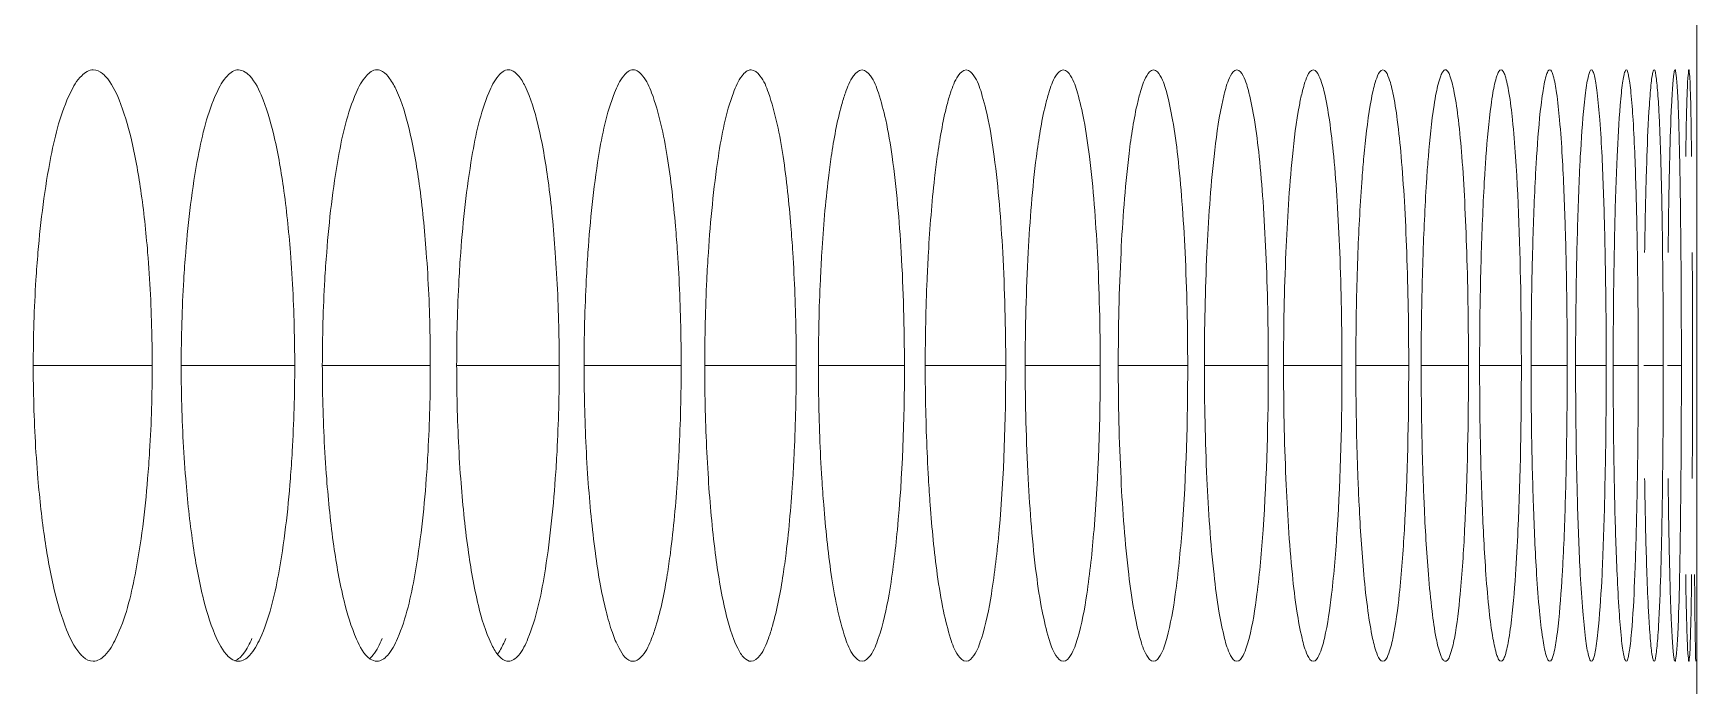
# Model space of a CAD drawing. Header units: millimetres. Extents: x 1177 to 4147, y 93 to 2194.
# Drawn here: x 2906.94 to 2923.81, y 1388.33 to 1394.94 of the extents above; entities that cross this region are included whole.
import ezdxf

# ---------------------------------------------------------------- set-up
doc = ezdxf.new("R2010")
doc.units = ezdxf.units.MM
doc.header["$LTSCALE"] = 0.1
doc.layers.get('0').update_dxf_attribs({"lineweight": 13})
doc.layers.add('标注', color=251, linetype='Continuous', lineweight=9)

msp = doc.modelspace()

# ---------------------------------------------------------------- linework, layer by layer
msp.add_line((2923.81, 1348.895), (2923.81, 1914.895))
at = {"layer": '标注'}
for p, q in [((2923.81, 1394.573), (2923.81, 1395.068)), ((2906.944, 1391.573), (2908.15, 1391.573)), ((2908.444, 1391.573), (2909.595, 1391.573)), ((2909.875, 1391.573), (2910.97, 1391.573)), ((2911.237, 1391.573), (2912.277, 1391.573)), ((2912.529, 1391.573), (2913.513, 1391.573)), ((2913.752, 1391.573), (2914.68, 1391.573)), ((2914.905, 1391.573), (2915.777, 1391.573)), ((2915.988, 1391.573), (2916.804, 1391.573)), ((2917.001, 1391.573), (2917.762, 1391.573)), ((2917.945, 1391.573), (2918.649, 1391.573)), ((2918.818, 1391.573), (2919.466, 1391.573)), ((2919.621, 1391.573), (2920.213, 1391.573)), ((2920.354, 1391.573), (2920.89, 1391.573)), ((2921.016, 1391.573), (2921.496, 1391.573)), ((2921.609, 1391.573), (2922.032, 1391.573)), ((2922.131, 1391.573), (2922.497, 1391.573)), ((2922.582, 1391.573), (2922.892, 1391.573)), ((2922.963, 1391.573), (2923.217, 1391.573)), ((2923.273, 1391.573), (2923.471, 1391.573)), ((2923.513, 1391.573), (2923.655, 1391.573))]:
    msp.add_line(p, q, dxfattribs=at)
for points, knots in [([(2907.553, 1394.573), (2907.509, 1394.573), (2907.404, 1394.502), (2907.351, 1394.403), (2907.321, 1394.341)], [0, 0, 0, 0, 0.389659, 1, 1, 1, 1]), ([(2907.677, 1394.506), (2907.667, 1394.516), (2907.633, 1394.549), (2907.586, 1394.573), (2907.553, 1394.573)], [0, 0, 0, 0, 0.295107, 1, 1, 1, 1]), ([(2908.104, 1392.72), (2908.087, 1392.931), (2908.045, 1393.32), (2907.954, 1393.841), (2907.84, 1394.229), (2907.739, 1394.439), (2907.677, 1394.506)], [0, 0, 0, 0, 0.343252, 0.632232, 0.852748, 1, 1, 1, 1]), ([(2909.025, 1394.573), (2908.983, 1394.573), (2908.882, 1394.5), (2908.833, 1394.403), (2908.804, 1394.341)], [0, 0, 0, 0, 0.384136, 1, 1, 1, 1]), ([(2909.115, 1394.534), (2909.108, 1394.54), (2909.082, 1394.56), (2909.049, 1394.573), (2909.025, 1394.573)], [0, 0, 0, 0, 0.282086, 1, 1, 1, 1]), ([(2909.551, 1392.72), (2909.534, 1392.942), (2909.492, 1393.346), (2909.399, 1393.884), (2909.285, 1394.271), (2909.18, 1394.479), (2909.115, 1394.534)], [0, 0, 0, 0, 0.353299, 0.646273, 0.86342, 1, 1, 1, 1]), ([(2910.428, 1394.573), (2910.388, 1394.573), (2910.291, 1394.498), (2910.245, 1394.402), (2910.218, 1394.341)], [0, 0, 0, 0, 0.378328, 1, 1, 1, 1]), ([(2910.929, 1392.72), (2910.912, 1392.952), (2910.871, 1393.373), (2910.775, 1393.924), (2910.671, 1394.285), (2910.57, 1394.477), (2910.514, 1394.538), (2910.485, 1394.556)], [0, 0, 0, 0, 0.364158, 0.661207, 0.874207, 0.947517, 1, 1, 1, 1]), ([(2911.762, 1394.573), (2911.723, 1394.573), (2911.63, 1394.496), (2911.589, 1394.402), (2911.563, 1394.341)], [0, 0, 0, 0, 0.37223, 1, 1, 1, 1]), ([(2912.237, 1392.72), (2912.22, 1392.963), (2912.179, 1393.4), (2912.083, 1393.965), (2911.978, 1394.328), (2911.876, 1394.509), (2911.817, 1394.56), (2911.788, 1394.569)], [0, 0, 0, 0, 0.376417, 0.678059, 0.88637, 0.953961, 1, 1, 1, 1]), ([(2913.027, 1394.573), (2912.989, 1394.573), (2912.9, 1394.494), (2912.862, 1394.402), (2912.838, 1394.341)], [0, 0, 0, 0, 0.36584, 1, 1, 1, 1]), ([(2913.372, 1393.693), (2913.336, 1393.913), (2913.276, 1394.2), (2913.153, 1394.494), (2913.064, 1394.573), (2913.027, 1394.573)], [0, 0, 0, 0, 0.68404, 0.884461, 1, 1, 1, 1]), ([(2914.222, 1394.573), (2914.185, 1394.573), (2914.101, 1394.492), (2914.066, 1394.401), (2914.043, 1394.341)], [0, 0, 0, 0, 0.359161, 1, 1, 1, 1]), ([(2914.547, 1393.693), (2914.514, 1393.912), (2914.456, 1394.2), (2914.342, 1394.492), (2914.258, 1394.573), (2914.222, 1394.573)], [0, 0, 0, 0, 0.688296, 0.888112, 1, 1, 1, 1]), ([(2915.347, 1394.573), (2915.312, 1394.573), (2915.232, 1394.489), (2915.2, 1394.401), (2915.179, 1394.341)], [0, 0, 0, 0, 0.352199, 1, 1, 1, 1]), ([(2915.777, 1391.573), (2915.777, 1391.955), (2915.758, 1392.664), (2915.687, 1393.497), (2915.599, 1394.036), (2915.525, 1394.314), (2915.461, 1394.489), (2915.381, 1394.573), (2915.347, 1394.573)], [0, 0, 0, 0, 0.372429, 0.689732, 0.811883, 0.904664, 0.966442, 1, 1, 1, 1]), ([(2916.402, 1394.573), (2916.369, 1394.573), (2916.293, 1394.487), (2916.265, 1394.401), (2916.245, 1394.341)], [0, 0, 0, 0, 0.34497, 1, 1, 1, 1]), ([(2916.804, 1391.573), (2916.804, 1391.955), (2916.786, 1392.664), (2916.72, 1393.497), (2916.638, 1394.035), (2916.568, 1394.314), (2916.51, 1394.487), (2916.435, 1394.573), (2916.402, 1394.573)], [0, 0, 0, 0, 0.373515, 0.691581, 0.813864, 0.906521, 0.967776, 1, 1, 1, 1]), ([(2917.387, 1394.573), (2917.355, 1394.573), (2917.285, 1394.484), (2917.259, 1394.4), (2917.241, 1394.341)], [0, 0, 0, 0, 0.337498, 1, 1, 1, 1]), ([(2917.762, 1391.573), (2917.762, 1391.955), (2917.745, 1392.663), (2917.683, 1393.497), (2917.607, 1394.034), (2917.542, 1394.314), (2917.489, 1394.484), (2917.419, 1394.573), (2917.387, 1394.573)], [0, 0, 0, 0, 0.374562, 0.693368, 0.815782, 0.908329, 0.969088, 1, 1, 1, 1]), ([(2918.302, 1394.573), (2918.272, 1394.573), (2918.207, 1394.481), (2918.184, 1394.4), (2918.167, 1394.341)], [0, 0, 0, 0, 0.329816, 1, 1, 1, 1]), ([(2918.649, 1391.573), (2918.649, 1391.955), (2918.637, 1392.512), (2918.595, 1393.218), (2918.554, 1393.668), (2918.506, 1394.034), (2918.446, 1394.314), (2918.397, 1394.481), (2918.333, 1394.573), (2918.302, 1394.573)], [0, 0, 0, 0, 0.375551, 0.545723, 0.695098, 0.817639, 0.910083, 0.970374, 1, 1, 1, 1]), ([(2919.148, 1394.573), (2919.119, 1394.573), (2919.059, 1394.478), (2919.038, 1394.4), (2919.023, 1394.341)], [0, 0, 0, 0, 0.321971, 1, 1, 1, 1]), ([(2919.466, 1391.573), (2919.466, 1391.955), (2919.455, 1392.512), (2919.417, 1393.218), (2919.379, 1393.668), (2919.335, 1394.033), (2919.279, 1394.314), (2919.235, 1394.478), (2919.176, 1394.573), (2919.148, 1394.573)], [0, 0, 0, 0, 0.376511, 0.547075, 0.696737, 0.819409, 0.911768, 0.971624, 1, 1, 1, 1]), ([(2919.923, 1394.573), (2919.895, 1394.573), (2919.841, 1394.474), (2919.823, 1394.4), (2919.809, 1394.341)], [0, 0, 0, 0, 0.314028, 1, 1, 1, 1]), ([(2920.213, 1391.573), (2920.213, 1391.955), (2920.203, 1392.512), (2920.168, 1393.218), (2920.134, 1393.668), (2920.094, 1394.032), (2920.043, 1394.315), (2920.003, 1394.475), (2919.95, 1394.573), (2919.923, 1394.573)], [0, 0, 0, 0, 0.37742, 0.548358, 0.698293, 0.821093, 0.913378, 0.972833, 1, 1, 1, 1]), ([(2920.627, 1394.573), (2920.601, 1394.573), (2920.554, 1394.471), (2920.537, 1394.399), (2920.524, 1394.341)], [0, 0, 0, 0, 0.306066, 1, 1, 1, 1]), ([(2920.89, 1391.573), (2920.89, 1391.955), (2920.881, 1392.511), (2920.849, 1393.218), (2920.818, 1393.668), (2920.782, 1394.032), (2920.737, 1394.315), (2920.7, 1394.471), (2920.654, 1394.573), (2920.627, 1394.573)], [0, 0, 0, 0, 0.378273, 0.549562, 0.699757, 0.822681, 0.914904, 0.973991, 1, 1, 1, 1]), ([(2921.262, 1394.573), (2921.252, 1394.573), (2921.23, 1394.552), (2921.198, 1394.475), (2921.181, 1394.399), (2921.169, 1394.341)], [0, 0, 0, 0, 0.108893, 0.304684, 1, 1, 1, 1]), ([(2921.496, 1391.573), (2921.496, 1391.955), (2921.488, 1392.511), (2921.46, 1393.218), (2921.433, 1393.667), (2921.399, 1394.035), (2921.362, 1394.308), (2921.324, 1394.475), (2921.293, 1394.552), (2921.271, 1394.573), (2921.262, 1394.573)], [0, 0, 0, 0, 0.378765, 0.550246, 0.700564, 0.823511, 0.915608, 0.974317, 0.990824, 1, 1, 1, 1]), ([(2921.826, 1394.573), (2921.817, 1394.573), (2921.798, 1394.551), (2921.77, 1394.475), (2921.754, 1394.399), (2921.744, 1394.341)], [0, 0, 0, 0, 0.101909, 0.296587, 1, 1, 1, 1]), ([(2921.973, 1393.693), (2921.964, 1393.817), (2921.947, 1394.034), (2921.915, 1394.307), (2921.881, 1394.475), (2921.854, 1394.551), (2921.834, 1394.573), (2921.826, 1394.573)], [0, 0, 0, 0, 0.412795, 0.721593, 0.917535, 0.971685, 1, 1, 1, 1]), ([(2922.32, 1394.573), (2922.312, 1394.573), (2922.295, 1394.55), (2922.271, 1394.475), (2922.257, 1394.399), (2922.249, 1394.341)], [0, 0, 0, 0, 0.094921, 0.288654, 1, 1, 1, 1]), ([(2922.447, 1393.693), (2922.439, 1393.817), (2922.424, 1394.034), (2922.397, 1394.306), (2922.367, 1394.475), (2922.344, 1394.55), (2922.327, 1394.573), (2922.32, 1394.573)], [0, 0, 0, 0, 0.414841, 0.724795, 0.920667, 0.973938, 1, 1, 1, 1]), ([(2922.743, 1394.573), (2922.736, 1394.573), (2922.721, 1394.548), (2922.71, 1394.506), (2922.695, 1394.431), (2922.687, 1394.374), (2922.683, 1394.341)], [0, 0, 0, 0, 0.088051, 0.280963, 0.585765, 1, 1, 1, 1]), ([(2922.85, 1393.693), (2922.844, 1393.817), (2922.831, 1394.033), (2922.809, 1394.283), (2922.79, 1394.431), (2922.775, 1394.506), (2922.764, 1394.548), (2922.75, 1394.573), (2922.743, 1394.573)], [0, 0, 0, 0, 0.416674, 0.727673, 0.840561, 0.923587, 0.976084, 1, 1, 1, 1]), ([(2923.096, 1394.573), (2923.089, 1394.573), (2923.078, 1394.546), (2923.069, 1394.506), (2923.056, 1394.431), (2923.05, 1394.374), (2923.046, 1394.341)], [0, 0, 0, 0, 0.08156, 0.273914, 0.581123, 1, 1, 1, 1]), ([(2923.183, 1393.693), (2923.178, 1393.817), (2923.168, 1394.033), (2923.15, 1394.283), (2923.134, 1394.431), (2923.122, 1394.506), (2923.113, 1394.546), (2923.102, 1394.573), (2923.096, 1394.573)], [0, 0, 0, 0, 0.418337, 0.730308, 0.843348, 0.926219, 0.978065, 1, 1, 1, 1]), ([(2923.378, 1394.573), (2923.372, 1394.573), (2923.365, 1394.545), (2923.356, 1394.507), (2923.347, 1394.431), (2923.342, 1394.374), (2923.339, 1394.341)], [0, 0, 0, 0, 0.07568, 0.267653, 0.577032, 1, 1, 1, 1]), ([(2923.445, 1393.693), (2923.441, 1393.817), (2923.435, 1393.991), (2923.424, 1394.207), (2923.416, 1394.333), (2923.407, 1394.431), (2923.399, 1394.507), (2923.391, 1394.545), (2923.384, 1394.573), (2923.378, 1394.573)], [0, 0, 0, 0, 0.419744, 0.590146, 0.732557, 0.845737, 0.928497, 0.979815, 1, 1, 1, 1]), ([(2923.59, 1394.573), (2923.584, 1394.573), (2923.582, 1394.543), (2923.573, 1394.507), (2923.568, 1394.43), (2923.564, 1394.374), (2923.562, 1394.341)], [0, 0, 0, 0, 0.070746, 0.262489, 0.57368, 1, 1, 1, 1]), ([(2923.637, 1393.693), (2923.634, 1393.817), (2923.63, 1393.991), (2923.622, 1394.207), (2923.617, 1394.333), (2923.61, 1394.43), (2923.605, 1394.507), (2923.597, 1394.543), (2923.595, 1394.573), (2923.59, 1394.573)], [0, 0, 0, 0, 0.42086, 0.591659, 0.73434, 0.847642, 0.930328, 0.98125, 1, 1, 1, 1]), ([(2923.731, 1394.573), (2923.726, 1394.573), (2923.728, 1394.542), (2923.719, 1394.508), (2923.718, 1394.43), (2923.715, 1394.374), (2923.714, 1394.341)], [0, 0, 0, 0, 0.067135, 0.25876, 0.571272, 1, 1, 1, 1]), ([(2923.758, 1393.693), (2923.756, 1393.817), (2923.754, 1393.991), (2923.75, 1394.207), (2923.747, 1394.333), (2923.742, 1394.43), (2923.742, 1394.508), (2923.733, 1394.542), (2923.736, 1394.573), (2923.731, 1394.573)], [0, 0, 0, 0, 0.421633, 0.592708, 0.735581, 0.848973, 0.931617, 0.982277, 1, 1, 1, 1]), ([(2907.321, 1394.341), (2907.222, 1394.138), (2907.088, 1393.594), (2907.019, 1393.046), (2906.992, 1392.72)], [0, 0, 0, 0, 0.407744, 1, 1, 1, 1]), ([(2908.804, 1394.341), (2908.709, 1394.137), (2908.581, 1393.593), (2908.516, 1393.046), (2908.49, 1392.72)], [0, 0, 0, 0, 0.407017, 1, 1, 1, 1]), ([(2910.218, 1394.341), (2910.128, 1394.136), (2910.006, 1393.592), (2909.944, 1393.046), (2909.919, 1392.72)], [0, 0, 0, 0, 0.406317, 1, 1, 1, 1]), ([(2911.563, 1394.341), (2911.476, 1394.135), (2911.361, 1393.592), (2911.302, 1393.046), (2911.278, 1392.72)], [0, 0, 0, 0, 0.405644, 1, 1, 1, 1]), ([(2912.838, 1394.341), (2912.755, 1394.134), (2912.647, 1393.591), (2912.591, 1393.046), (2912.568, 1392.72)], [0, 0, 0, 0, 0.405, 1, 1, 1, 1]), ([(2914.043, 1394.341), (2913.965, 1394.134), (2913.863, 1393.59), (2913.81, 1393.046), (2913.789, 1392.72)], [0, 0, 0, 0, 0.404385, 1, 1, 1, 1]), ([(2915.179, 1394.341), (2915.164, 1394.3), (2915.1, 1394.088), (2915.061, 1393.869), (2915.035, 1393.693)], [0, 0, 0, 0, 0.198383, 1, 1, 1, 1]), ([(2916.245, 1394.341), (2916.231, 1394.3), (2916.171, 1394.087), (2916.135, 1393.869), (2916.11, 1393.693)], [0, 0, 0, 0, 0.197891, 1, 1, 1, 1]), ([(2917.241, 1394.341), (2917.228, 1394.299), (2917.172, 1394.087), (2917.138, 1393.869), (2917.115, 1393.693)], [0, 0, 0, 0, 0.197424, 1, 1, 1, 1]), ([(2918.167, 1394.341), (2918.155, 1394.299), (2918.103, 1394.086), (2918.071, 1393.868), (2918.051, 1393.693)], [0, 0, 0, 0, 0.196983, 1, 1, 1, 1]), ([(2919.023, 1394.341), (2919.012, 1394.299), (2918.963, 1394.086), (2918.935, 1393.868), (2918.916, 1393.693)], [0, 0, 0, 0, 0.196571, 1, 1, 1, 1]), ([(2919.809, 1394.341), (2919.798, 1394.299), (2919.754, 1394.085), (2919.728, 1393.868), (2919.71, 1393.693)], [0, 0, 0, 0, 0.196188, 1, 1, 1, 1]), ([(2920.524, 1394.341), (2920.515, 1394.299), (2920.475, 1394.085), (2920.451, 1393.868), (2920.435, 1393.693)], [0, 0, 0, 0, 0.195836, 1, 1, 1, 1]), ([(2921.169, 1394.341), (2921.161, 1394.299), (2921.125, 1394.085), (2921.104, 1393.868), (2921.089, 1393.693)], [0, 0, 0, 0, 0.195515, 1, 1, 1, 1]), ([(2921.744, 1394.341), (2921.737, 1394.299), (2921.705, 1394.084), (2921.686, 1393.868), (2921.673, 1393.693)], [0, 0, 0, 0, 0.195227, 1, 1, 1, 1]), ([(2922.249, 1394.341), (2922.242, 1394.299), (2922.214, 1394.084), (2922.198, 1393.868), (2922.187, 1393.693)], [0, 0, 0, 0, 0.194971, 1, 1, 1, 1]), ([(2922.683, 1394.341), (2922.677, 1394.299), (2922.654, 1394.084), (2922.64, 1393.868), (2922.63, 1393.693)], [0, 0, 0, 0, 0.194751, 1, 1, 1, 1]), ([(2923.046, 1394.341), (2923.042, 1394.299), (2923.022, 1394.084), (2923.011, 1393.867), (2923.003, 1393.693)], [0, 0, 0, 0, 0.194565, 1, 1, 1, 1]), ([(2923.339, 1394.341), (2923.336, 1394.299), (2923.32, 1394.083), (2923.311, 1393.867), (2923.305, 1393.693)], [0, 0, 0, 0, 0.194414, 1, 1, 1, 1]), ([(2923.562, 1394.341), (2923.559, 1394.299), (2923.548, 1394.083), (2923.541, 1393.867), (2923.537, 1393.693)], [0, 0, 0, 0, 0.194299, 1, 1, 1, 1]), ([(2923.714, 1394.341), (2923.712, 1394.299), (2923.705, 1394.083), (2923.701, 1393.867), (2923.698, 1393.693)], [0, 0, 0, 0, 0.194221, 1, 1, 1, 1]), ([(2913.476, 1392.72), (2913.47, 1392.809), (2913.445, 1393.134), (2913.41, 1393.459), (2913.372, 1393.693)], [0, 0, 0, 0, 0.272672, 1, 1, 1, 1]), ([(2914.645, 1392.72), (2914.639, 1392.809), (2914.616, 1393.134), (2914.583, 1393.459), (2914.547, 1393.693)], [0, 0, 0, 0, 0.272763, 1, 1, 1, 1]), ([(2915.035, 1393.693), (2915.025, 1393.621), (2914.982, 1393.298), (2914.955, 1392.972), (2914.939, 1392.72)], [0, 0, 0, 0, 0.224658, 1, 1, 1, 1]), ([(2916.11, 1393.693), (2916.1, 1393.621), (2916.06, 1393.297), (2916.035, 1392.972), (2916.02, 1392.72)], [0, 0, 0, 0, 0.224554, 1, 1, 1, 1]), ([(2917.115, 1393.693), (2917.074, 1393.37), (2917.02, 1392.663), (2917.001, 1391.955), (2917.001, 1391.573)], [0, 0, 0, 0, 0.459902, 1, 1, 1, 1]), ([(2918.051, 1393.693), (2918.012, 1393.37), (2917.962, 1392.663), (2917.945, 1391.955), (2917.945, 1391.573)], [0, 0, 0, 0, 0.459787, 1, 1, 1, 1]), ([(2918.916, 1393.693), (2918.88, 1393.37), (2918.834, 1392.663), (2918.818, 1391.955), (2918.818, 1391.573)], [0, 0, 0, 0, 0.45968, 1, 1, 1, 1]), ([(2919.71, 1393.693), (2919.678, 1393.37), (2919.635, 1392.663), (2919.621, 1391.955), (2919.621, 1391.573)], [0, 0, 0, 0, 0.459581, 1, 1, 1, 1]), ([(2920.435, 1393.693), (2920.428, 1393.621), (2920.402, 1393.297), (2920.385, 1392.972), (2920.375, 1392.72)], [0, 0, 0, 0, 0.22413, 1, 1, 1, 1]), ([(2921.089, 1393.693), (2921.083, 1393.621), (2921.06, 1393.297), (2921.045, 1392.972), (2921.036, 1392.72)], [0, 0, 0, 0, 0.224066, 1, 1, 1, 1]), ([(2921.673, 1393.693), (2921.668, 1393.621), (2921.647, 1393.297), (2921.634, 1392.972), (2921.626, 1392.72)], [0, 0, 0, 0, 0.224008, 1, 1, 1, 1]), ([(2922.032, 1391.573), (2922.032, 1391.768), (2922.027, 1392.475), (2922.007, 1393.182), (2921.973, 1393.693)], [0, 0, 0, 0, 0.275595, 1, 1, 1, 1]), ([(2922.187, 1393.693), (2922.182, 1393.621), (2922.164, 1393.297), (2922.152, 1392.972), (2922.146, 1392.72)], [0, 0, 0, 0, 0.223957, 1, 1, 1, 1]), ([(2922.484, 1392.72), (2922.482, 1392.809), (2922.473, 1393.133), (2922.46, 1393.458), (2922.447, 1393.693)], [0, 0, 0, 0, 0.273384, 1, 1, 1, 1]), ([(2922.63, 1393.693), (2922.626, 1393.621), (2922.611, 1393.296), (2922.601, 1392.972), (2922.595, 1392.72)], [0, 0, 0, 0, 0.223913, 1, 1, 1, 1]), ([(2922.881, 1392.72), (2922.88, 1392.809), (2922.872, 1393.133), (2922.861, 1393.458), (2922.85, 1393.693)], [0, 0, 0, 0, 0.273416, 1, 1, 1, 1]), ([(2923.003, 1393.693), (2923, 1393.621), (2922.987, 1393.296), (2922.978, 1392.972), (2922.974, 1392.72)], [0, 0, 0, 0, 0.223876, 1, 1, 1, 1]), ([(2923.208, 1392.72), (2923.207, 1392.809), (2923.201, 1393.133), (2923.192, 1393.458), (2923.183, 1393.693)], [0, 0, 0, 0, 0.273443, 1, 1, 1, 1]), ([(2923.305, 1393.693), (2923.303, 1393.621), (2923.292, 1393.296), (2923.286, 1392.972), (2923.282, 1392.72)], [0, 0, 0, 0, 0.223846, 1, 1, 1, 1]), ([(2923.464, 1392.72), (2923.463, 1392.809), (2923.459, 1393.133), (2923.452, 1393.458), (2923.445, 1393.693)], [0, 0, 0, 0, 0.273464, 1, 1, 1, 1]), ([(2923.537, 1393.693), (2923.535, 1393.621), (2923.527, 1393.296), (2923.523, 1392.972), (2923.52, 1392.72)], [0, 0, 0, 0, 0.223823, 1, 1, 1, 1]), ([(2923.65, 1392.72), (2923.649, 1392.809), (2923.646, 1393.133), (2923.642, 1393.458), (2923.637, 1393.693)], [0, 0, 0, 0, 0.273479, 1, 1, 1, 1]), ([(2906.992, 1392.72), (2906.984, 1392.628), (2906.956, 1392.246), (2906.944, 1391.863), (2906.944, 1391.573)], [0, 0, 0, 0, 0.241968, 1, 1, 1, 1]), ([(2908.15, 1391.573), (2908.15, 1391.671), (2908.146, 1392.053), (2908.127, 1392.436), (2908.104, 1392.72)], [0, 0, 0, 0, 0.255908, 1, 1, 1, 1]), ([(2908.49, 1392.72), (2908.482, 1392.628), (2908.456, 1392.246), (2908.444, 1391.863), (2908.444, 1391.573)], [0, 0, 0, 0, 0.241932, 1, 1, 1, 1]), ([(2909.595, 1391.573), (2909.595, 1391.671), (2909.591, 1392.053), (2909.573, 1392.436), (2909.551, 1392.72)], [0, 0, 0, 0, 0.255929, 1, 1, 1, 1]), ([(2909.919, 1392.72), (2909.911, 1392.628), (2909.886, 1392.246), (2909.875, 1391.863), (2909.875, 1391.573)], [0, 0, 0, 0, 0.241898, 1, 1, 1, 1]), ([(2910.97, 1391.573), (2910.97, 1391.671), (2910.967, 1392.053), (2910.95, 1392.436), (2910.929, 1392.72)], [0, 0, 0, 0, 0.255949, 1, 1, 1, 1]), ([(2911.278, 1392.72), (2911.271, 1392.628), (2911.247, 1392.246), (2911.237, 1391.863), (2911.237, 1391.573)], [0, 0, 0, 0, 0.241865, 1, 1, 1, 1]), ([(2912.277, 1391.573), (2912.277, 1391.671), (2912.273, 1392.053), (2912.257, 1392.436), (2912.237, 1392.72)], [0, 0, 0, 0, 0.255968, 1, 1, 1, 1]), ([(2912.568, 1392.72), (2912.562, 1392.628), (2912.539, 1392.246), (2912.529, 1391.863), (2912.529, 1391.573)], [0, 0, 0, 0, 0.241834, 1, 1, 1, 1]), ([(2913.513, 1391.573), (2913.513, 1391.671), (2913.51, 1392.053), (2913.495, 1392.436), (2913.476, 1392.72)], [0, 0, 0, 0, 0.255986, 1, 1, 1, 1]), ([(2913.789, 1392.72), (2913.783, 1392.628), (2913.761, 1392.246), (2913.752, 1391.863), (2913.752, 1391.573)], [0, 0, 0, 0, 0.241805, 1, 1, 1, 1]), ([(2914.68, 1391.573), (2914.68, 1391.671), (2914.677, 1392.053), (2914.663, 1392.436), (2914.645, 1392.72)], [0, 0, 0, 0, 0.256003, 1, 1, 1, 1]), ([(2914.939, 1392.72), (2914.934, 1392.628), (2914.913, 1392.246), (2914.905, 1391.863), (2914.905, 1391.573)], [0, 0, 0, 0, 0.241777, 1, 1, 1, 1]), ([(2916.02, 1392.72), (2916.015, 1392.628), (2915.996, 1392.246), (2915.988, 1391.863), (2915.988, 1391.573)], [0, 0, 0, 0, 0.241751, 1, 1, 1, 1]), ([(2920.375, 1392.72), (2920.372, 1392.628), (2920.359, 1392.245), (2920.354, 1391.863), (2920.354, 1391.573)], [0, 0, 0, 0, 0.241646, 1, 1, 1, 1]), ([(2921.036, 1392.72), (2921.033, 1392.628), (2921.021, 1392.245), (2921.016, 1391.863), (2921.016, 1391.573)], [0, 0, 0, 0, 0.24163, 1, 1, 1, 1]), ([(2921.626, 1392.72), (2921.623, 1392.628), (2921.613, 1392.245), (2921.609, 1391.863), (2921.609, 1391.573)], [0, 0, 0, 0, 0.241616, 1, 1, 1, 1]), ([(2922.146, 1392.72), (2922.143, 1392.628), (2922.134, 1392.245), (2922.131, 1391.863), (2922.131, 1391.573)], [0, 0, 0, 0, 0.241603, 1, 1, 1, 1]), ([(2922.497, 1391.573), (2922.497, 1391.671), (2922.496, 1392.053), (2922.491, 1392.436), (2922.484, 1392.72)], [0, 0, 0, 0, 0.256117, 1, 1, 1, 1]), ([(2922.595, 1392.72), (2922.593, 1392.628), (2922.585, 1392.245), (2922.582, 1391.863), (2922.582, 1391.573)], [0, 0, 0, 0, 0.241592, 1, 1, 1, 1]), ([(2922.892, 1391.573), (2922.892, 1391.671), (2922.892, 1392.053), (2922.887, 1392.436), (2922.881, 1392.72)], [0, 0, 0, 0, 0.256123, 1, 1, 1, 1]), ([(2922.974, 1392.72), (2922.972, 1392.628), (2922.966, 1392.245), (2922.963, 1391.863), (2922.963, 1391.573)], [0, 0, 0, 0, 0.241583, 1, 1, 1, 1]), ([(2923.217, 1391.573), (2923.217, 1391.671), (2923.216, 1392.053), (2923.213, 1392.436), (2923.208, 1392.72)], [0, 0, 0, 0, 0.256128, 1, 1, 1, 1]), ([(2923.471, 1391.573), (2923.471, 1391.671), (2923.47, 1392.053), (2923.468, 1392.436), (2923.464, 1392.72)], [0, 0, 0, 0, 0.256131, 1, 1, 1, 1]), ([(2923.655, 1391.573), (2923.655, 1391.671), (2923.654, 1392.053), (2923.652, 1392.436), (2923.65, 1392.72)], [0, 0, 0, 0, 0.256134, 1, 1, 1, 1]), ([(2923.767, 1391.573), (2923.767, 1391.671), (2923.767, 1392.053), (2923.766, 1392.436), (2923.765, 1392.72)], [0, 0, 0, 0, 0.256136, 1, 1, 1, 1]), ([(2906.944, 1391.573), (2906.944, 1391.475), (2906.948, 1391.092), (2906.967, 1390.709), (2906.992, 1390.426)], [0, 0, 0, 0, 0.255891, 1, 1, 1, 1]), ([(2908.104, 1390.426), (2908.112, 1390.518), (2908.139, 1390.9), (2908.15, 1391.283), (2908.15, 1391.573)], [0, 0, 0, 0, 0.24194, 1, 1, 1, 1]), ([(2908.444, 1391.573), (2908.444, 1391.475), (2908.448, 1391.092), (2908.467, 1390.709), (2908.49, 1390.426)], [0, 0, 0, 0, 0.255912, 1, 1, 1, 1]), ([(2909.551, 1390.426), (2909.558, 1390.518), (2909.584, 1390.9), (2909.595, 1391.283), (2909.595, 1391.573)], [0, 0, 0, 0, 0.241906, 1, 1, 1, 1]), ([(2909.875, 1391.573), (2909.875, 1391.475), (2909.879, 1391.092), (2909.897, 1390.709), (2909.919, 1390.426)], [0, 0, 0, 0, 0.255933, 1, 1, 1, 1]), ([(2910.929, 1390.426), (2910.936, 1390.518), (2910.96, 1390.9), (2910.97, 1391.283), (2910.97, 1391.573)], [0, 0, 0, 0, 0.241873, 1, 1, 1, 1]), ([(2911.237, 1391.573), (2911.237, 1391.475), (2911.241, 1391.092), (2911.257, 1390.709), (2911.278, 1390.426)], [0, 0, 0, 0, 0.255953, 1, 1, 1, 1]), ([(2912.237, 1390.426), (2912.244, 1390.518), (2912.267, 1390.9), (2912.277, 1391.283), (2912.277, 1391.573)], [0, 0, 0, 0, 0.241842, 1, 1, 1, 1]), ([(2912.529, 1391.573), (2912.529, 1391.475), (2912.533, 1391.092), (2912.548, 1390.71), (2912.568, 1390.426)], [0, 0, 0, 0, 0.255971, 1, 1, 1, 1]), ([(2913.476, 1390.426), (2913.482, 1390.518), (2913.504, 1390.9), (2913.513, 1391.283), (2913.513, 1391.573)], [0, 0, 0, 0, 0.241812, 1, 1, 1, 1]), ([(2913.752, 1391.573), (2913.752, 1391.475), (2913.755, 1391.092), (2913.77, 1390.71), (2913.789, 1390.426)], [0, 0, 0, 0, 0.255989, 1, 1, 1, 1]), ([(2914.645, 1390.426), (2914.651, 1390.518), (2914.671, 1390.9), (2914.68, 1391.283), (2914.68, 1391.573)], [0, 0, 0, 0, 0.241784, 1, 1, 1, 1]), ([(2914.905, 1391.573), (2914.905, 1391.475), (2914.908, 1391.092), (2914.922, 1390.71), (2914.939, 1390.426)], [0, 0, 0, 0, 0.256006, 1, 1, 1, 1]), ([(2915.512, 1388.805), (2915.563, 1388.95), (2915.64, 1389.318), (2915.751, 1390.24), (2915.777, 1391.017), (2915.777, 1391.573)], [0, 0, 0, 0, 0.166119, 0.401654, 1, 1, 1, 1]), ([(2915.988, 1391.573), (2915.988, 1391.475), (2915.991, 1391.092), (2916.004, 1390.71), (2916.02, 1390.426)], [0, 0, 0, 0, 0.256022, 1, 1, 1, 1]), ([(2916.557, 1388.805), (2916.604, 1388.951), (2916.676, 1389.318), (2916.78, 1390.241), (2916.804, 1391.017), (2916.804, 1391.573)], [0, 0, 0, 0, 0.165692, 0.401192, 1, 1, 1, 1]), ([(2917.001, 1391.573), (2917.001, 1391.19), (2917.02, 1390.482), (2917.074, 1389.775), (2917.115, 1389.452)], [0, 0, 0, 0, 0.540098, 1, 1, 1, 1]), ([(2917.532, 1388.805), (2917.576, 1388.951), (2917.642, 1389.319), (2917.739, 1390.241), (2917.762, 1391.017), (2917.762, 1391.573)], [0, 0, 0, 0, 0.165291, 0.400759, 1, 1, 1, 1]), ([(2917.945, 1391.573), (2917.945, 1391.19), (2917.962, 1390.482), (2918.012, 1389.775), (2918.051, 1389.452)], [0, 0, 0, 0, 0.540213, 1, 1, 1, 1]), ([(2918.436, 1388.805), (2918.477, 1388.952), (2918.539, 1389.319), (2918.628, 1390.242), (2918.649, 1391.017), (2918.649, 1391.573)], [0, 0, 0, 0, 0.164917, 0.400355, 1, 1, 1, 1]), ([(2918.818, 1391.573), (2918.818, 1391.19), (2918.834, 1390.482), (2918.88, 1389.776), (2918.916, 1389.452)], [0, 0, 0, 0, 0.54032, 1, 1, 1, 1]), ([(2919.271, 1388.805), (2919.309, 1388.952), (2919.365, 1389.32), (2919.447, 1390.242), (2919.466, 1391.017), (2919.466, 1391.573)], [0, 0, 0, 0, 0.164569, 0.399981, 1, 1, 1, 1]), ([(2919.621, 1391.573), (2919.621, 1391.19), (2919.635, 1390.483), (2919.678, 1389.776), (2919.71, 1389.452)], [0, 0, 0, 0, 0.540419, 1, 1, 1, 1]), ([(2920.035, 1388.805), (2920.07, 1388.953), (2920.121, 1389.32), (2920.195, 1390.242), (2920.213, 1391.017), (2920.213, 1391.573)], [0, 0, 0, 0, 0.164249, 0.399636, 1, 1, 1, 1]), ([(2920.354, 1391.573), (2920.354, 1391.475), (2920.356, 1391.092), (2920.364, 1390.71), (2920.375, 1390.426)], [0, 0, 0, 0, 0.256086, 1, 1, 1, 1]), ([(2920.729, 1388.805), (2920.76, 1388.953), (2920.806, 1389.32), (2920.874, 1390.243), (2920.89, 1391.017), (2920.89, 1391.573)], [0, 0, 0, 0, 0.163958, 0.399322, 1, 1, 1, 1]), ([(2921.016, 1391.573), (2921.016, 1391.475), (2921.018, 1391.092), (2921.026, 1390.71), (2921.036, 1390.426)], [0, 0, 0, 0, 0.256095, 1, 1, 1, 1]), ([(2921.353, 1388.805), (2921.381, 1388.953), (2921.422, 1389.321), (2921.482, 1390.243), (2921.496, 1391.017), (2921.496, 1391.573)], [0, 0, 0, 0, 0.163694, 0.399039, 1, 1, 1, 1]), ([(2921.609, 1391.573), (2921.609, 1391.475), (2921.61, 1391.092), (2921.617, 1390.71), (2921.626, 1390.426)], [0, 0, 0, 0, 0.256104, 1, 1, 1, 1]), ([(2921.973, 1389.452), (2921.983, 1389.604), (2922.02, 1390.31), (2922.032, 1391.017), (2922.032, 1391.573)], [0, 0, 0, 0, 0.214546, 1, 1, 1, 1]), ([(2922.131, 1391.573), (2922.131, 1391.475), (2922.132, 1391.092), (2922.138, 1390.71), (2922.146, 1390.426)], [0, 0, 0, 0, 0.256112, 1, 1, 1, 1]), ([(2922.484, 1390.426), (2922.486, 1390.518), (2922.494, 1390.9), (2922.497, 1391.283), (2922.497, 1391.573)], [0, 0, 0, 0, 0.241594, 1, 1, 1, 1]), ([(2922.582, 1391.573), (2922.582, 1391.475), (2922.583, 1391.092), (2922.588, 1390.71), (2922.595, 1390.426)], [0, 0, 0, 0, 0.256118, 1, 1, 1, 1]), ([(2922.881, 1390.426), (2922.883, 1390.518), (2922.89, 1390.9), (2922.892, 1391.283), (2922.892, 1391.573)], [0, 0, 0, 0, 0.241585, 1, 1, 1, 1]), ([(2922.963, 1391.573), (2922.963, 1391.475), (2922.964, 1391.092), (2922.968, 1390.71), (2922.974, 1390.426)], [0, 0, 0, 0, 0.256124, 1, 1, 1, 1]), ([(2923.208, 1390.426), (2923.21, 1390.518), (2923.215, 1390.9), (2923.217, 1391.283), (2923.217, 1391.573)], [0, 0, 0, 0, 0.241577, 1, 1, 1, 1]), ([(2923.464, 1390.426), (2923.465, 1390.518), (2923.469, 1390.9), (2923.471, 1391.283), (2923.471, 1391.573)], [0, 0, 0, 0, 0.241571, 1, 1, 1, 1]), ([(2923.65, 1390.426), (2923.651, 1390.518), (2923.653, 1390.9), (2923.655, 1391.283), (2923.655, 1391.573)], [0, 0, 0, 0, 0.241566, 1, 1, 1, 1]), ([(2923.765, 1390.426), (2923.765, 1390.518), (2923.767, 1390.9), (2923.767, 1391.283), (2923.767, 1391.573)], [0, 0, 0, 0, 0.241563, 1, 1, 1, 1]), ([(2906.992, 1390.426), (2907.009, 1390.218), (2907.051, 1389.835), (2907.143, 1389.32), (2907.257, 1388.932), (2907.357, 1388.721), (2907.417, 1388.651)], [0, 0, 0, 0, 0.339935, 0.62764, 0.849308, 1, 1, 1, 1]), ([(2907.782, 1388.805), (2907.88, 1389.007), (2908.011, 1389.552), (2908.078, 1390.099), (2908.104, 1390.426)], [0, 0, 0, 0, 0.407475, 1, 1, 1, 1]), ([(2908.49, 1390.426), (2908.507, 1390.207), (2908.55, 1389.809), (2908.643, 1389.277), (2908.758, 1388.889), (2908.861, 1388.681), (2908.925, 1388.62)], [0, 0, 0, 0, 0.349668, 0.641268, 0.859711, 1, 1, 1, 1]), ([(2909.244, 1388.805), (2909.338, 1389.008), (2909.463, 1389.553), (2909.526, 1390.099), (2909.551, 1390.426)], [0, 0, 0, 0, 0.406757, 1, 1, 1, 1]), ([(2909.919, 1390.426), (2909.936, 1390.197), (2909.978, 1389.783), (2910.074, 1389.233), (2910.189, 1388.85), (2910.294, 1388.643), (2910.361, 1388.596)], [0, 0, 0, 0, 0.360647, 0.656591, 0.871311, 1, 1, 1, 1]), ([(2910.637, 1388.805), (2910.726, 1389.009), (2910.845, 1389.554), (2910.905, 1390.099), (2910.929, 1390.426)], [0, 0, 0, 0, 0.406066, 1, 1, 1, 1]), ([(2911.278, 1390.426), (2911.296, 1390.186), (2911.338, 1389.754), (2911.435, 1389.195), (2911.54, 1388.832), (2911.642, 1388.647), (2911.698, 1388.592), (2911.727, 1388.58)], [0, 0, 0, 0, 0.372333, 0.672575, 0.882635, 0.952132, 1, 1, 1, 1]), ([(2911.96, 1388.805), (2912.045, 1389.01), (2912.157, 1389.554), (2912.214, 1390.1), (2912.237, 1390.426)], [0, 0, 0, 0, 0.405403, 1, 1, 1, 1]), ([(2912.568, 1390.426), (2912.586, 1390.173), (2912.629, 1389.721), (2912.715, 1389.202), (2912.808, 1388.877), (2912.877, 1388.704), (2912.962, 1388.573), (2913.027, 1388.573)], [0, 0, 0, 0, 0.389161, 0.695877, 0.811486, 0.900262, 1, 1, 1, 1]), ([(2913.372, 1389.452), (2913.384, 1389.525), (2913.43, 1389.848), (2913.459, 1390.173), (2913.476, 1390.426)], [0, 0, 0, 0, 0.224828, 1, 1, 1, 1]), ([(2913.789, 1390.426), (2913.805, 1390.173), (2913.845, 1389.722), (2913.937, 1389.146), (2914.039, 1388.784), (2914.136, 1388.613), (2914.196, 1388.573), (2914.222, 1388.573)], [0, 0, 0, 0, 0.389812, 0.696656, 0.899917, 0.961012, 1, 1, 1, 1]), ([(2914.547, 1389.452), (2914.558, 1389.525), (2914.602, 1389.848), (2914.629, 1390.173), (2914.645, 1390.426)], [0, 0, 0, 0, 0.224714, 1, 1, 1, 1]), ([(2914.939, 1390.426), (2914.945, 1390.337), (2914.968, 1390.011), (2915.001, 1389.687), (2915.035, 1389.452)], [0, 0, 0, 0, 0.272803, 1, 1, 1, 1]), ([(2916.02, 1390.426), (2916.026, 1390.337), (2916.047, 1390.012), (2916.078, 1389.687), (2916.11, 1389.452)], [0, 0, 0, 0, 0.272887, 1, 1, 1, 1]), ([(2920.375, 1390.426), (2920.379, 1390.337), (2920.393, 1390.012), (2920.413, 1389.687), (2920.435, 1389.452)], [0, 0, 0, 0, 0.273226, 1, 1, 1, 1]), ([(2921.036, 1390.426), (2921.039, 1390.337), (2921.052, 1390.012), (2921.07, 1389.687), (2921.089, 1389.452)], [0, 0, 0, 0, 0.273277, 1, 1, 1, 1]), ([(2921.626, 1390.426), (2921.629, 1390.337), (2921.64, 1390.012), (2921.656, 1389.688), (2921.673, 1389.452)], [0, 0, 0, 0, 0.273324, 1, 1, 1, 1]), ([(2922.146, 1390.426), (2922.148, 1390.337), (2922.158, 1390.012), (2922.172, 1389.688), (2922.187, 1389.452)], [0, 0, 0, 0, 0.273364, 1, 1, 1, 1]), ([(2922.447, 1389.452), (2922.451, 1389.525), (2922.468, 1389.849), (2922.478, 1390.174), (2922.484, 1390.426)], [0, 0, 0, 0, 0.223934, 1, 1, 1, 1]), ([(2922.595, 1390.426), (2922.597, 1390.337), (2922.605, 1390.012), (2922.617, 1389.688), (2922.63, 1389.452)], [0, 0, 0, 0, 0.2734, 1, 1, 1, 1]), ([(2922.85, 1389.452), (2922.853, 1389.525), (2922.868, 1389.849), (2922.876, 1390.174), (2922.881, 1390.426)], [0, 0, 0, 0, 0.223894, 1, 1, 1, 1]), ([(2922.974, 1390.426), (2922.975, 1390.337), (2922.982, 1390.012), (2922.992, 1389.688), (2923.003, 1389.452)], [0, 0, 0, 0, 0.273429, 1, 1, 1, 1]), ([(2923.183, 1389.452), (2923.186, 1389.525), (2923.197, 1389.849), (2923.204, 1390.174), (2923.208, 1390.426)], [0, 0, 0, 0, 0.22386, 1, 1, 1, 1]), ([(2923.282, 1390.426), (2923.283, 1390.337), (2923.289, 1390.012), (2923.297, 1389.688), (2923.305, 1389.452)], [0, 0, 0, 0, 0.273453, 1, 1, 1, 1]), ([(2923.445, 1389.452), (2923.447, 1389.525), (2923.456, 1389.849), (2923.461, 1390.174), (2923.464, 1390.426)], [0, 0, 0, 0, 0.223834, 1, 1, 1, 1]), ([(2923.52, 1390.426), (2923.521, 1390.337), (2923.525, 1390.012), (2923.531, 1389.688), (2923.537, 1389.452)], [0, 0, 0, 0, 0.273472, 1, 1, 1, 1]), ([(2923.637, 1389.452), (2923.638, 1389.525), (2923.644, 1389.849), (2923.648, 1390.174), (2923.65, 1390.426)], [0, 0, 0, 0, 0.223814, 1, 1, 1, 1]), ([(2913.214, 1388.805), (2913.23, 1388.846), (2913.301, 1389.057), (2913.344, 1389.276), (2913.372, 1389.452)], [0, 0, 0, 0, 0.199302, 1, 1, 1, 1]), ([(2914.398, 1388.805), (2914.413, 1388.846), (2914.48, 1389.057), (2914.52, 1389.277), (2914.547, 1389.452)], [0, 0, 0, 0, 0.198767, 1, 1, 1, 1]), ([(2915.035, 1389.452), (2915.068, 1389.233), (2915.123, 1388.946), (2915.232, 1388.656), (2915.312, 1388.573), (2915.347, 1388.573)], [0, 0, 0, 0, 0.692122, 0.891575, 1, 1, 1, 1]), ([(2916.11, 1389.452), (2916.128, 1389.328), (2916.162, 1389.111), (2916.233, 1388.832), (2916.293, 1388.659), (2916.369, 1388.573), (2916.402, 1388.573)], [0, 0, 0, 0, 0.396145, 0.696516, 0.895316, 1, 1, 1, 1]), ([(2917.115, 1389.452), (2917.131, 1389.328), (2917.163, 1389.112), (2917.23, 1388.832), (2917.285, 1388.662), (2917.355, 1388.573), (2917.387, 1388.573)], [0, 0, 0, 0, 0.39889, 0.700646, 0.898977, 1, 1, 1, 1]), ([(2918.051, 1389.452), (2918.065, 1389.328), (2918.095, 1389.112), (2918.157, 1388.832), (2918.207, 1388.664), (2918.272, 1388.573), (2918.302, 1388.573)], [0, 0, 0, 0, 0.401577, 0.704706, 0.902616, 1, 1, 1, 1]), ([(2918.916, 1389.452), (2918.929, 1389.328), (2918.956, 1389.113), (2919.014, 1388.831), (2919.059, 1388.668), (2919.119, 1388.573), (2919.148, 1388.573)], [0, 0, 0, 0, 0.404191, 0.708673, 0.906209, 1, 1, 1, 1]), ([(2919.71, 1389.452), (2919.723, 1389.328), (2919.747, 1389.114), (2919.8, 1388.831), (2919.842, 1388.671), (2919.895, 1388.573), (2919.923, 1388.573)], [0, 0, 0, 0, 0.406714, 0.712519, 0.90973, 1, 1, 1, 1]), ([(2920.435, 1389.452), (2920.446, 1389.328), (2920.469, 1389.114), (2920.516, 1388.83), (2920.554, 1388.674), (2920.601, 1388.573), (2920.627, 1388.573)], [0, 0, 0, 0, 0.409128, 0.716215, 0.913149, 1, 1, 1, 1]), ([(2921.089, 1389.452), (2921.1, 1389.328), (2921.121, 1389.111), (2921.159, 1388.838), (2921.198, 1388.67), (2921.23, 1388.593), (2921.252, 1388.573), (2921.262, 1388.573)], [0, 0, 0, 0, 0.410337, 0.717846, 0.914038, 0.96928, 1, 1, 1, 1]), ([(2921.673, 1389.452), (2921.682, 1389.328), (2921.701, 1389.111), (2921.735, 1388.839), (2921.77, 1388.671), (2921.798, 1388.595), (2921.817, 1388.573), (2921.826, 1388.573)], [0, 0, 0, 0, 0.412556, 0.72129, 0.917343, 0.971601, 1, 1, 1, 1]), ([(2921.906, 1388.805), (2921.913, 1388.846), (2921.943, 1389.061), (2921.961, 1389.278), (2921.973, 1389.452)], [0, 0, 0, 0, 0.195157, 1, 1, 1, 1]), ([(2922.187, 1389.452), (2922.195, 1389.328), (2922.211, 1389.111), (2922.241, 1388.84), (2922.271, 1388.67), (2922.295, 1388.596), (2922.312, 1388.573), (2922.32, 1388.573)], [0, 0, 0, 0, 0.414625, 0.724518, 0.920485, 0.973854, 1, 1, 1, 1]), ([(2922.389, 1388.805), (2922.395, 1388.846), (2922.421, 1389.062), (2922.436, 1389.278), (2922.447, 1389.452)], [0, 0, 0, 0, 0.194911, 1, 1, 1, 1]), ([(2922.63, 1389.452), (2922.637, 1389.328), (2922.651, 1389.112), (2922.674, 1388.862), (2922.695, 1388.714), (2922.71, 1388.64), (2922.721, 1388.598), (2922.736, 1388.573), (2922.743, 1388.573)], [0, 0, 0, 0, 0.416482, 0.727426, 0.840337, 0.92342, 0.976003, 1, 1, 1, 1]), ([(2922.801, 1388.805), (2922.806, 1388.846), (2922.829, 1389.062), (2922.841, 1389.278), (2922.85, 1389.452)], [0, 0, 0, 0, 0.194699, 1, 1, 1, 1]), ([(2923.003, 1389.452), (2923.009, 1389.328), (2923.02, 1389.113), (2923.039, 1388.862), (2923.056, 1388.715), (2923.069, 1388.639), (2923.078, 1388.599), (2923.089, 1388.573), (2923.096, 1388.573)], [0, 0, 0, 0, 0.418174, 0.730095, 0.843153, 0.926071, 0.977989, 1, 1, 1, 1]), ([(2923.143, 1388.805), (2923.147, 1388.846), (2923.166, 1389.062), (2923.176, 1389.278), (2923.183, 1389.452)], [0, 0, 0, 0, 0.194522, 1, 1, 1, 1]), ([(2923.305, 1389.452), (2923.31, 1389.328), (2923.317, 1389.154), (2923.329, 1388.939), (2923.338, 1388.813), (2923.347, 1388.715), (2923.356, 1388.639), (2923.365, 1388.601), (2923.372, 1388.573), (2923.378, 1388.573)], [0, 0, 0, 0, 0.419612, 0.589982, 0.732383, 0.845577, 0.928373, 0.979748, 1, 1, 1, 1]), ([(2923.415, 1388.805), (2923.418, 1388.846), (2923.432, 1389.062), (2923.44, 1389.278), (2923.445, 1389.452)], [0, 0, 0, 0, 0.194381, 1, 1, 1, 1]), ([(2923.537, 1389.452), (2923.54, 1389.328), (2923.545, 1389.154), (2923.554, 1388.939), (2923.561, 1388.813), (2923.568, 1388.715), (2923.573, 1388.638), (2923.582, 1388.603), (2923.584, 1388.573), (2923.59, 1388.573)], [0, 0, 0, 0, 0.420763, 0.591537, 0.73421, 0.847522, 0.930234, 0.981197, 1, 1, 1, 1]), ([(2923.616, 1388.805), (2923.618, 1388.846), (2923.628, 1389.062), (2923.633, 1389.278), (2923.637, 1389.452)], [0, 0, 0, 0, 0.194275, 1, 1, 1, 1]), ([(2923.698, 1389.452), (2923.7, 1389.328), (2923.703, 1389.154), (2923.709, 1388.939), (2923.713, 1388.813), (2923.718, 1388.716), (2923.719, 1388.638), (2923.728, 1388.604), (2923.726, 1388.573), (2923.731, 1388.573)], [0, 0, 0, 0, 0.421573, 0.592633, 0.735501, 0.848899, 0.931558, 0.982243, 1, 1, 1, 1]), ([(2923.746, 1388.805), (2923.747, 1388.846), (2923.753, 1389.062), (2923.756, 1389.278), (2923.758, 1389.452)], [0, 0, 0, 0, 0.194207, 1, 1, 1, 1]), ([(2923.789, 1389.452), (2923.789, 1389.328), (2923.791, 1389.154), (2923.793, 1388.939), (2923.795, 1388.813), (2923.797, 1388.714), (2923.798, 1388.647), (2923.799, 1388.609), (2923.799, 1388.589), (2923.802, 1388.581), (2923.8, 1388.573), (2923.801, 1388.573)], [0, 0, 0, 0, 0.421991, 0.593198, 0.736164, 0.849605, 0.932235, 0.961597, 0.982776, 0.995618, 1, 1, 1, 1]), ([(2907.553, 1388.573), (2907.596, 1388.573), (2907.701, 1388.643), (2907.752, 1388.743), (2907.782, 1388.805)], [0, 0, 0, 0, 0.389686, 1, 1, 1, 1]), ([(2908.989, 1388.579), (2909.025, 1388.593), (2909.096, 1388.666), (2909.138, 1388.751), (2909.161, 1388.804)], [0, 0, 0, 0, 0.398504, 1, 1, 1, 1]), ([(2909.025, 1388.573), (2909.067, 1388.573), (2909.168, 1388.645), (2909.216, 1388.743), (2909.244, 1388.805)], [0, 0, 0, 0, 0.384127, 1, 1, 1, 1]), ([(2910.356, 1388.602), (2910.368, 1388.612), (2910.423, 1388.671), (2910.458, 1388.745), (2910.482, 1388.804)], [0, 0, 0, 0, 0.193099, 1, 1, 1, 1]), ([(2910.428, 1388.573), (2910.469, 1388.573), (2910.566, 1388.647), (2910.61, 1388.743), (2910.637, 1388.805)], [0, 0, 0, 0, 0.37828, 1, 1, 1, 1]), ([(2911.653, 1388.647), (2911.661, 1388.657), (2911.693, 1388.707), (2911.717, 1388.761), (2911.734, 1388.804)], [0, 0, 0, 0, 0.212146, 1, 1, 1, 1]), ([(2911.762, 1388.573), (2911.801, 1388.573), (2911.894, 1388.649), (2911.935, 1388.744), (2911.96, 1388.805)], [0, 0, 0, 0, 0.372142, 1, 1, 1, 1]), ([(2913.027, 1388.573), (2913.064, 1388.573), (2913.153, 1388.652), (2913.19, 1388.744), (2913.214, 1388.805)], [0, 0, 0, 0, 0.36571, 1, 1, 1, 1]), ([(2914.222, 1388.573), (2914.258, 1388.573), (2914.342, 1388.654), (2914.376, 1388.744), (2914.398, 1388.805)], [0, 0, 0, 0, 0.358988, 1, 1, 1, 1]), ([(2915.347, 1388.573), (2915.381, 1388.573), (2915.461, 1388.656), (2915.492, 1388.745), (2915.512, 1388.805)], [0, 0, 0, 0, 0.351982, 1, 1, 1, 1]), ([(2916.402, 1388.573), (2916.435, 1388.573), (2916.51, 1388.659), (2916.538, 1388.745), (2916.557, 1388.805)], [0, 0, 0, 0, 0.34471, 1, 1, 1, 1]), ([(2917.387, 1388.573), (2917.419, 1388.573), (2917.489, 1388.662), (2917.514, 1388.745), (2917.532, 1388.805)], [0, 0, 0, 0, 0.337196, 1, 1, 1, 1]), ([(2918.302, 1388.573), (2918.333, 1388.573), (2918.397, 1388.665), (2918.42, 1388.745), (2918.436, 1388.805)], [0, 0, 0, 0, 0.329473, 1, 1, 1, 1]), ([(2919.148, 1388.573), (2919.176, 1388.573), (2919.236, 1388.668), (2919.255, 1388.746), (2919.271, 1388.805)], [0, 0, 0, 0, 0.321593, 1, 1, 1, 1]), ([(2919.923, 1388.573), (2919.95, 1388.573), (2920.003, 1388.671), (2920.021, 1388.746), (2920.035, 1388.805)], [0, 0, 0, 0, 0.313618, 1, 1, 1, 1]), ([(2920.627, 1388.573), (2920.654, 1388.573), (2920.7, 1388.675), (2920.716, 1388.746), (2920.729, 1388.805)], [0, 0, 0, 0, 0.305632, 1, 1, 1, 1]), ([(2921.262, 1388.573), (2921.271, 1388.573), (2921.293, 1388.593), (2921.324, 1388.67), (2921.342, 1388.746), (2921.353, 1388.805)], [0, 0, 0, 0, 0.10873, 0.304328, 1, 1, 1, 1]), ([(2921.826, 1388.573), (2921.834, 1388.573), (2921.854, 1388.595), (2921.881, 1388.671), (2921.896, 1388.746), (2921.906, 1388.805)], [0, 0, 0, 0, 0.10172, 0.296219, 1, 1, 1, 1]), ([(2922.32, 1388.573), (2922.327, 1388.573), (2922.344, 1388.596), (2922.367, 1388.67), (2922.38, 1388.747), (2922.389, 1388.805)], [0, 0, 0, 0, 0.094713, 0.288283, 1, 1, 1, 1]), ([(2922.743, 1388.573), (2922.75, 1388.573), (2922.764, 1388.598), (2922.775, 1388.639), (2922.79, 1388.714), (2922.797, 1388.771), (2922.801, 1388.805)], [0, 0, 0, 0, 0.087832, 0.280603, 0.585474, 1, 1, 1, 1]), ([(2923.096, 1388.573), (2923.102, 1388.573), (2923.113, 1388.599), (2923.122, 1388.639), (2923.134, 1388.715), (2923.14, 1388.771), (2923.143, 1388.805)], [0, 0, 0, 0, 0.081343, 0.27358, 0.58086, 1, 1, 1, 1]), ([(2923.378, 1388.573), (2923.384, 1388.573), (2923.391, 1388.601), (2923.399, 1388.639), (2923.407, 1388.715), (2923.412, 1388.771), (2923.415, 1388.805)], [0, 0, 0, 0, 0.07548, 0.267362, 0.576807, 1, 1, 1, 1]), ([(2923.59, 1388.573), (2923.595, 1388.573), (2923.597, 1388.603), (2923.605, 1388.638), (2923.61, 1388.715), (2923.614, 1388.771), (2923.616, 1388.805)], [0, 0, 0, 0, 0.070582, 0.262261, 0.573507, 1, 1, 1, 1]), ([(2923.731, 1388.573), (2923.736, 1388.573), (2923.733, 1388.604), (2923.742, 1388.638), (2923.742, 1388.716), (2923.745, 1388.771), (2923.746, 1388.805)], [0, 0, 0, 0, 0.067027, 0.258613, 0.571162, 1, 1, 1, 1]), ([(2907.417, 1388.651), (2907.428, 1388.639), (2907.464, 1388.601), (2907.516, 1388.573), (2907.553, 1388.573)], [0, 0, 0, 0, 0.300688, 1, 1, 1, 1]), ([(2908.925, 1388.62), (2908.933, 1388.613), (2908.961, 1388.589), (2908.998, 1388.573), (2909.025, 1388.573)], [0, 0, 0, 0, 0.288207, 1, 1, 1, 1])]:
    msp.add_open_spline(points, degree=3, knots=knots, dxfattribs=at)
for points in [[(2910.485, 1394.556), (2910.468, 1394.566), (2910.448, 1394.573), (2910.428, 1394.573)], [(2911.788, 1394.569), (2911.78, 1394.571), (2911.771, 1394.573), (2911.762, 1394.573)], [(2910.361, 1388.596), (2910.381, 1388.583), (2910.405, 1388.573), (2910.428, 1388.573)], [(2911.727, 1388.58), (2911.738, 1388.576), (2911.75, 1388.573), (2911.762, 1388.573)]]:
    msp.add_open_spline(points, degree=3, dxfattribs=at)

doc.saveas('drawing.dxf')
